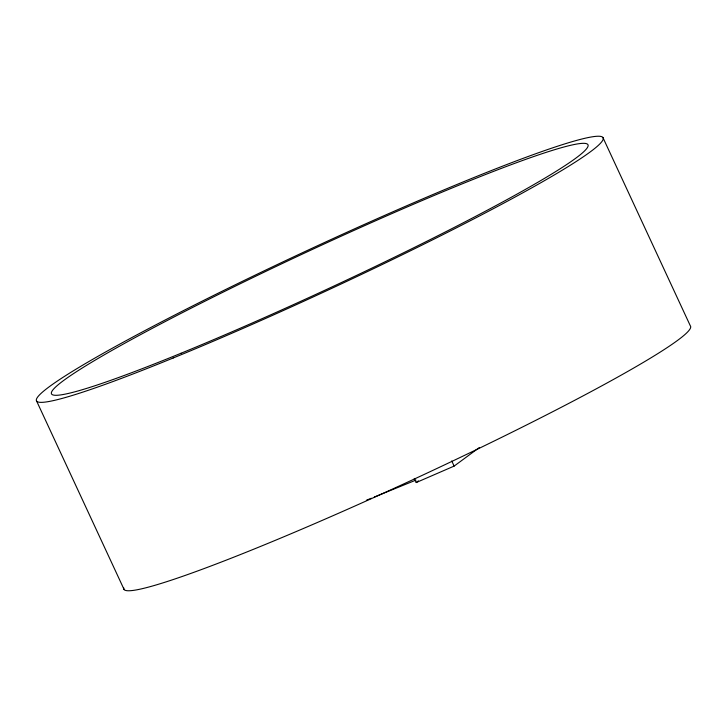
<?xml version="1.0" encoding="UTF-8"?>
<svg xmlns="http://www.w3.org/2000/svg" width="727" height="727" viewBox="0 0 727 727"><rect width="100%" height="100%" fill="white"/><g stroke="black" fill="none" stroke-linecap="round" stroke-linejoin="round"><path stroke-width="1.09" d="M479.302 447.568L454.121 466.098L416.207 482.546L414.299 478.439M416.207 482.546L417.48 481.601M417.643 481.483L418.443 480.892M366.39 500.249L371.343 498.231M374.323 497.023L415.98 480.093M602.874 137.439L690.332 325.832A312.356 22.337 -24.9 0 1 411.727 480.229A312.356 22.337 -24.9 0 1 123.799 587.952M451.74 460.954L454.121 466.098M36.668 401.168L124.126 589.561M173.199 357.984A312.356 22.337 -24.9 0 0 603.201 139.048A312.356 22.337 -24.9 0 0 182.931 310.874A312.356 22.337 -24.9 0 0 173.199 357.984M181.014 353.249A295.698 21.138 -24.9 0 0 588.079 145.991A295.698 21.138 -24.9 0 0 190.229 308.657A295.698 21.138 -24.9 0 0 181.014 353.249"/></g></svg>
